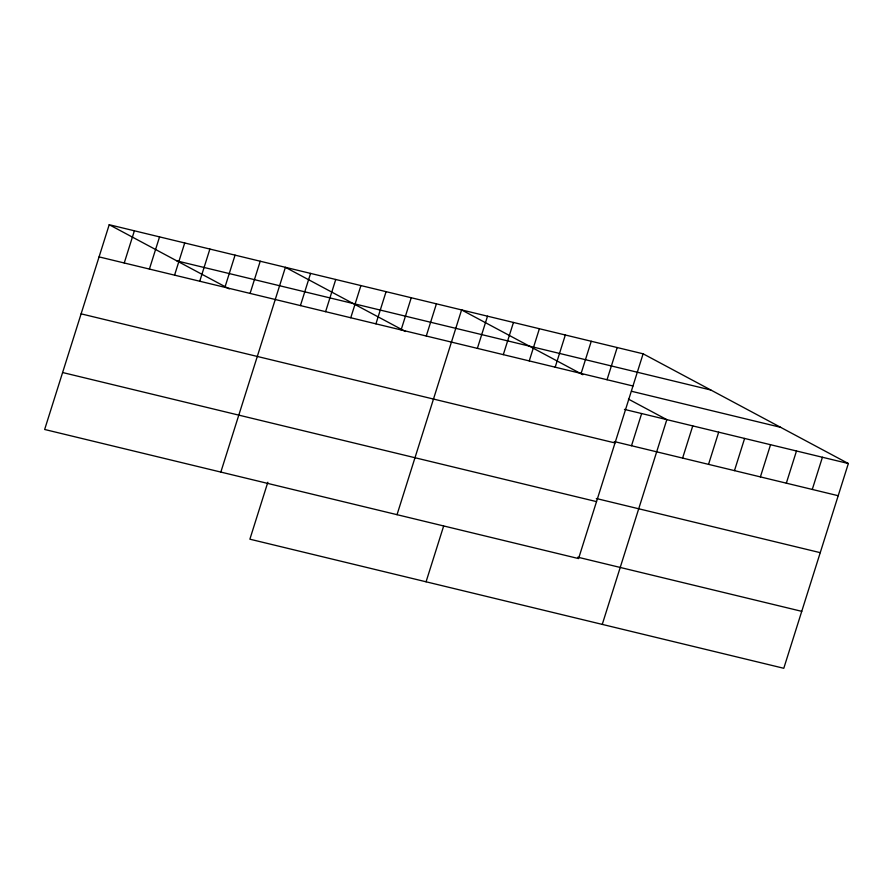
<?xml version="1.0" encoding="UTF-8"?>
<svg xmlns="http://www.w3.org/2000/svg" width="893" height="893" viewBox="0 0 893 893"><rect width="100%" height="100%" fill="white"/><g stroke="black" fill="none" stroke-linecap="round" stroke-linejoin="round"><path stroke-width="1.34" d="M109.214 224.712L44.65 429.477L578.564 558.571L643.116 353.807L109.214 224.712L229.267 288.897M124.239 262.977L134.385 230.796M149.399 269.072L159.557 236.879M174.57 275.156L184.717 242.974M199.742 281.239L209.888 249.058M224.913 287.323L235.06 255.141M250.085 293.417L260.231 261.225M220.839 472.073L285.403 267.308L405.455 331.493M300.428 305.585L310.574 273.403M267.833 482.242L249.884 539.193L783.786 668.288L848.35 463.523L643.116 353.807M325.599 311.668L335.746 279.487M350.759 317.763L360.917 285.57M375.931 323.846L386.077 291.654M401.102 329.93L411.249 297.749M426.274 336.014L436.42 303.832M397.028 514.681L461.592 309.916L582.816 374.725M477.375 348.37L487.522 316.189M426.073 581.789L443.62 526.133M503.306 354.644L513.453 322.462M529.248 360.917L539.394 328.724M555.178 367.19L565.325 334.998M581.109 373.453L591.255 341.271M607.039 379.726L617.186 347.544M631.507 445.73L641.654 413.548M602.262 624.397L666.825 419.632L628.438 399.115M682.609 458.087L692.756 425.905M708.54 464.36L718.686 432.167M734.47 470.633L744.617 438.441M760.401 476.895L770.547 444.714M786.331 483.169L796.489 450.987M812.273 489.442L822.42 457.249M176.937 260.912L710.85 390.018M99.067 256.894L632.97 385.999M631.507 391.268L780.627 427.323M624.43 409.385L848.35 463.523M614.284 441.566L838.203 495.715M81.107 313.845L615.02 442.95M596.323 498.517L820.243 552.667M62.61 372.526L596.513 501.62M577.827 557.199L801.747 611.337"/></g></svg>
